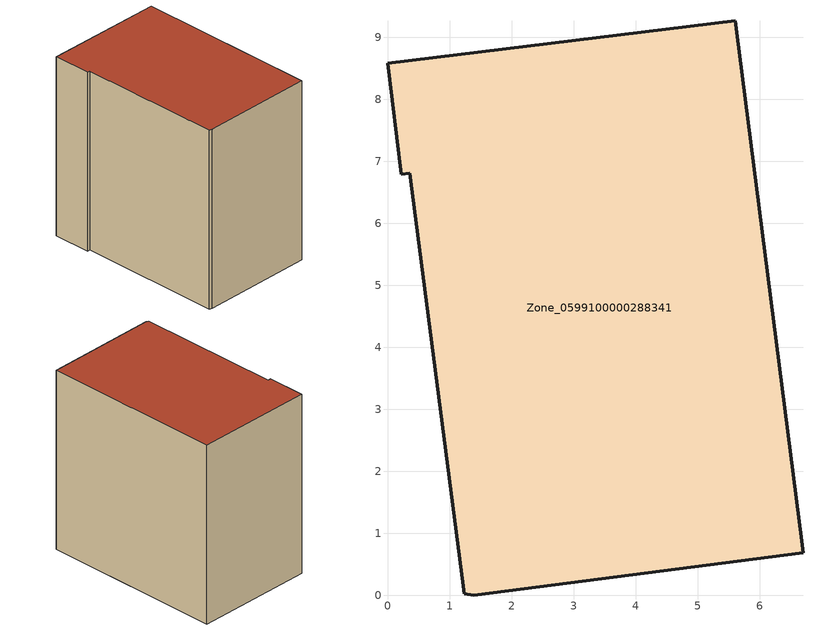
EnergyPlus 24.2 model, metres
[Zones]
Zone_0599100000288341
 floor ground (C_G): 0.36,6.81 0.22,6.79 0,8.58 5.61,9.27 6.7,0.69 1.39,0 1.24,0.03 z0
 wall outside (C_F): 5.61,9.27 0,8.58 0.22,6.79 0.36,6.81 1.24,0.03 1.39,0 6.7,0.69 5.61,9.27 z0:8.66
 roof outside (C_R): 1.39,0 6.7,0.69 5.61,9.27 0,8.58 0.22,6.79 0.36,6.81 1.24,0.03 z8.66
[BUILDING]
Pand.0599100000288341: North Axis=0; Terrain=City; Loads Convergence Tolerance Value=0.04; Temperature Convergence Tolerance Value=0.4; Solar Distribution=FullExterior; Maximum Number of Warmup Days=25; Minimum Number of Warmup Days=1
[Site:Location]
Rotterdam.The.Hague.AP_ZH_NLD Design_Conditions: Latitude=51.96; Longitude=4.45; Time Zone=1; Elevation=-4.5
[SITE:GROUNDTEMPERATURE:BUILDINGSURFACE]
18, 18, 18, 18, 18, 18, 18, 18, 18, 18, 18, 18
[MATERIAL] Thermal Absorptance=0.9; Solar Absorptance=0.7; Visible Absorptance=0.7
Name | Roughness | Thickness | Conductivity | Density | Specific Heat
G.TI.1975-1991 | MediumSmooth | 0.15 | 0.288461 | 540 | 1210
F.TI.1975-1991 | Rough | 0.3 | 0.230769 | 1920 | 840
R.TI.1975-1991 | MediumRough | 0.2 | 0.153846 | 1500 | 1000
[CONSTRUCTION]
C_G: G.TI.1975-1991
C_F: F.TI.1975-1991
C_R: R.TI.1975-1991
[ZONE]
Zone_0599100000288341: Type=1; Multiplier=1; Ceiling Height=Autocalculate; Volume=Autocalculate; Floor Area=autocalculate; Part of Total Floor Area=Yes
[ZONEINFILTRATION:DESIGNFLOWRATE]
Infil_Zone_0599100000288341: Zone or ZoneList or Space or SpaceList=Zone_0599100000288341; Schedule=AlwaysOn; Design Flow Rate Calculation Method=Flow/Area; Flow Rate per Floor Area=0.003; Constant Term Coefficient=1; Temperature Term Coefficient=0; Velocity Term Coefficient=0; Velocity Squared Term Coefficient=0
[HVACTEMPLATE:ZONE:IDEALLOADSAIRSYSTEM]
Zone_0599100000288341: Maximum Heating Supply Air Temperature=50; Minimum Cooling Supply Air Temperature=13; Maximum Heating Supply Air Humidity Ratio=0.0156; Minimum Cooling Supply Air Humidity Ratio=0.0077; Heating Limit=NoLimit; Cooling Limit=NoLimit; Dehumidification Control Type=ConstantSensibleHeatRatio; Cooling Sensible Heat Ratio=0.7; Dehumidification Setpoint=60; Humidification Control Type=None; Humidification Setpoint=30; Outdoor Air Method=None; Outdoor Air Flow Rate per Person=0.00944; Outdoor Air Flow Rate per Zone Floor Area=0; Outdoor Air Flow Rate per Zone=0; Demand Controlled Ventilation Type=None; Outdoor Air Economizer Type=NoEconomizer; Heat Recovery Type=None; Sensible Heat Recovery Effectiveness=0.7; Latent Heat Recovery Effectiveness=0.65
[ZONECONTROL:THERMOSTAT]
ThermostatControl_Zone_0599100000288341: Zone or ZoneList=Zone_0599100000288341; Control Type Schedule=DualSetpointControlType; Control 1=Thermostat_Zone_0599100000288341; Temperature Difference Between Cutout And Setpoint=0
[THERMOSTATSETPOINT:DUALSETPOINT]
Thermostat_Zone_0599100000288341: Heating Setpoint Temperature Schedule=HeatingSetpoint_Zone_0599100000288341; Cooling Setpoint Temperature Schedule=CoolingSetpoint_Zone_0599100000288341
[SCHEDULE:COMPACT]
HeatingSetpoint_Zone_0599100000288341: Through: 12/31, For: AllDays, Until: 24:00, 21
CoolingSetpoint_Zone_0599100000288341: Through: 12/31, For: AllDays, Until: 24:00, 24
DualSetpointControlType: Through: 12/31, For: AllDays, Until: 24:00, 4
AlwaysOn: Through: 12/31, For: AllDays, Until: 24:00, 1
